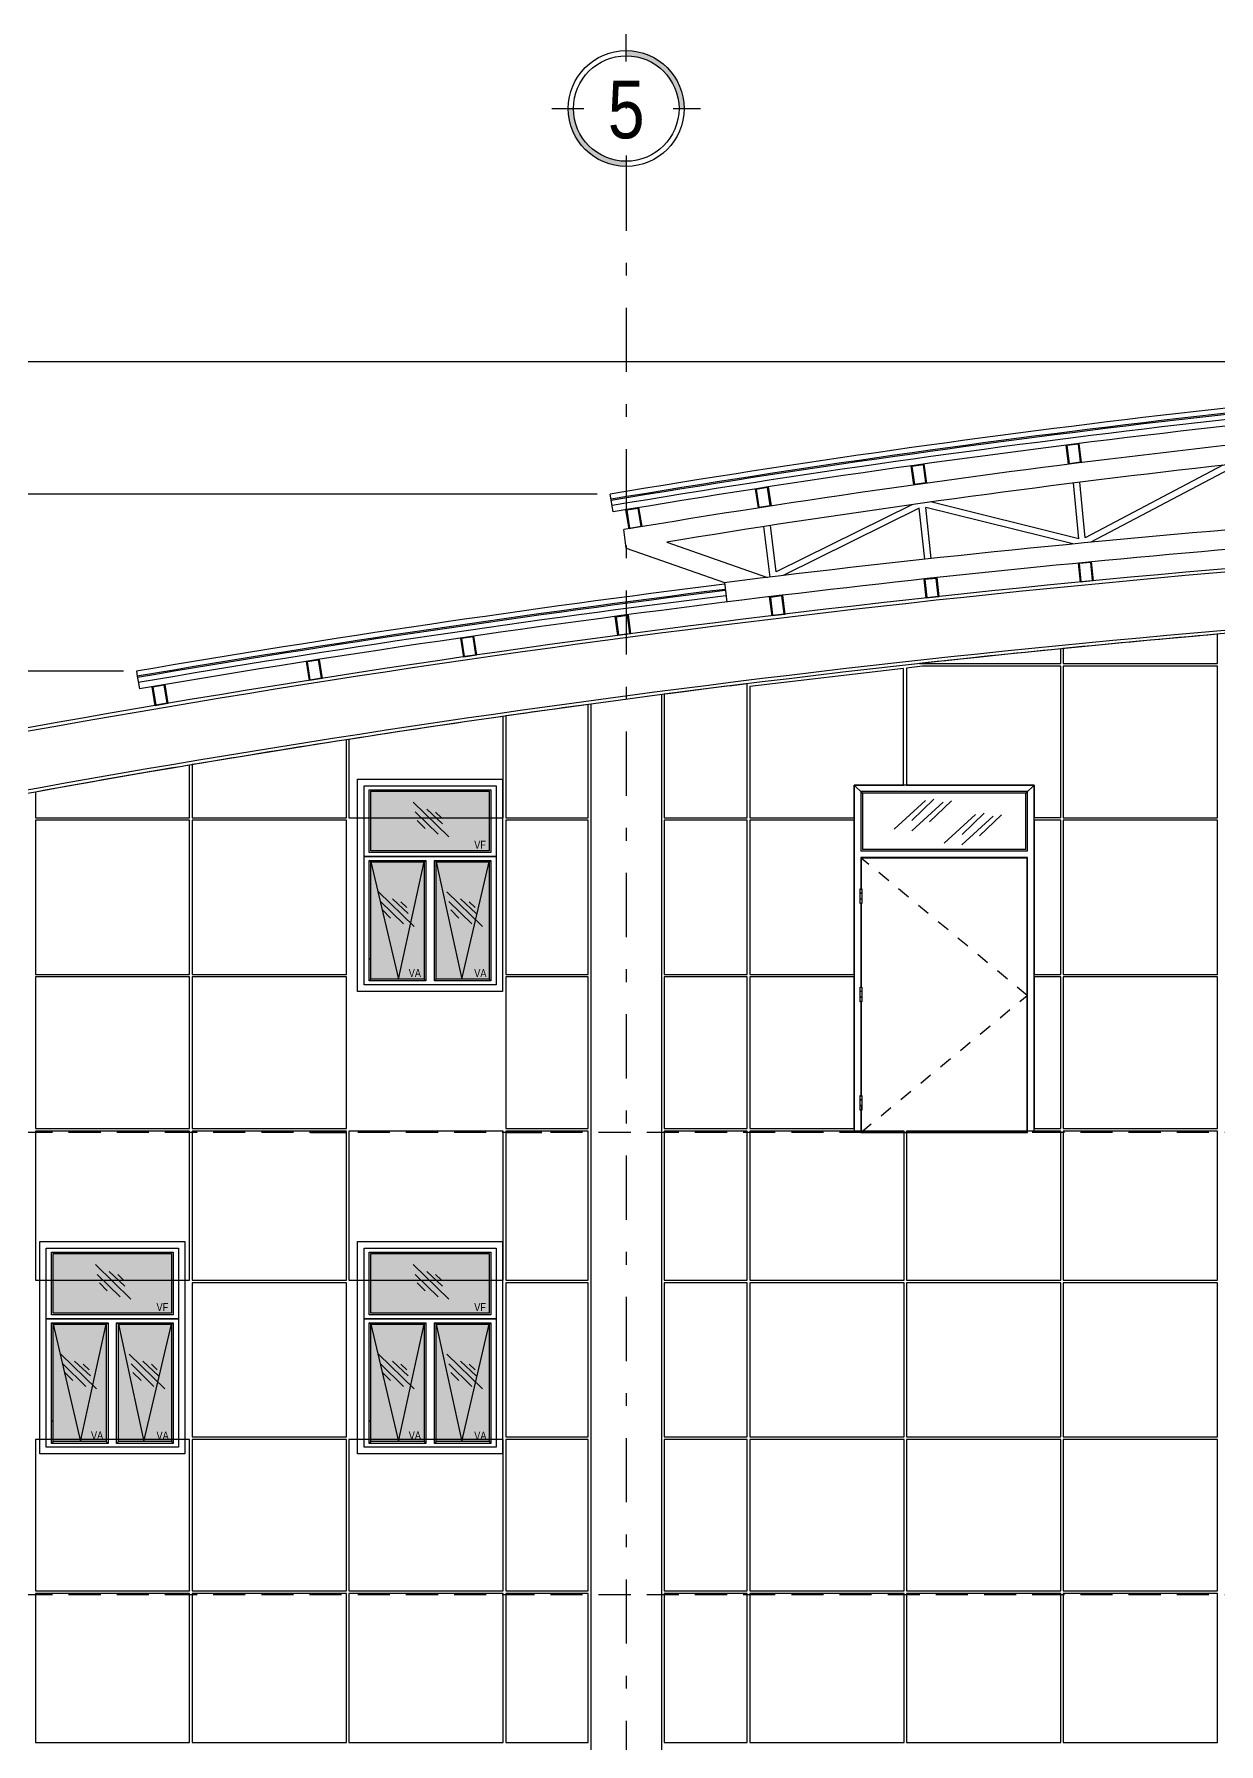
# Model space of a CAD drawing. Extents: x -133 to 84, y -2 to 88.
# Drawn here: x -109.78 to -100.56, y 53.34 to 66.65 of the extents above; entities that cross this region are included whole.
import ezdxf
from ezdxf.enums import TextEntityAlignment as Align

# ---------------------------------------------------------------- set-up
doc = ezdxf.new("R2010")
doc.units = 0
doc.header["$MEASUREMENT"] = 0
for name, pattern in [('ACAD_ISO03W100', [30, 12, -18]), ('RHCG02-4502(DOS ARA)AR-FA-003-08$0$CENTER', [2, 1.25, -0.25, 0.25, -0.25]), ('RHCG02-4502(DOS ARA)AR-FA-003-08$0$DASHDOT', [1, 0.5, -0.25, 0, -0.25]), ('RHCG02-4502(DOS ARA)AR-FA-003-08$0$HIDDEN', [0.375, 0.25, -0.125]), ('RHCG02-4502(DOS ARA)AR-FA-003-08$0$HIDDEN2', [0.1875, 0.125, -0.0625])]:
    doc.linetypes.add(name, pattern=pattern)
for name, color, linetype in [('1', 1, 'Continuous'), ('2', 2, 'Continuous'), ('251', 251, 'Continuous'), ('3', 3, 'Continuous'), ('4', 4, 'Continuous'), ('arq-paredes', 4, 'Continuous'), ('arq-text-detalle de fachada', 1, 'Continuous'), ('arq-ventanas', 1, 'Continuous'), ('Cotas', 1, 'Continuous'), ('DISEÑO', 2, 'Continuous'), ('RHCG02-4502(DOS ARA)AR-FA-003-08$0$02', 2, 'Continuous'), ('RHCG02-4502(DOS ARA)AR-FA-003-08$0$arq-cotas', 2, 'Continuous'), ('RHCG02-4502(DOS ARA)AR-FA-003-08$0$arq-ejes-circulo', 1, 'Continuous'), ('RHCG02-4502(DOS ARA)AR-FA-003-08$0$arq-ejes-principales', 1, 'RHCG02-4502(DOS ARA)AR-FA-003-08$0$DASHDOT'), ('RHCG02-4502(DOS ARA)AR-FA-003-08$0$arq-fachada', 252, 'Continuous'), ('RHCG02-4502(DOS ARA)AR-FA-003-08$0$arq-niveles', 1, 'Continuous'), ('RHCG02-4502(DOS ARA)AR-FA-003-08$0$arq-text-ejes', 2, 'Continuous'), ('RHCG02-4502(DOS ARA)AR-FA-003-08$0$DISEÑO', 2, 'Continuous'), ('RHCG02-4502(DOS ARA)AR-FA-003-08$0$L-06', 2, 'Continuous'), ('RHCG02-4502(DOS ARA)AR-FA-003-08$0$PROYECCION', 2, 'RHCG02-4502(DOS ARA)AR-FA-003-08$0$HIDDEN2')]:
    doc.layers.add(name, color=color, linetype=linetype)
doc.layers.add('RHCG02-4502(DOS ARA)AR-FA-003-08$0$01', color=1, linetype='Continuous', lineweight=25)
doc.styles.add('dape 2', font='ARIALN.TTF')
doc.styles.add('RHCG02-4502(DOS ARA)AR-FA-003-08$0$dape 2', font='ARIALN.TTF', dxfattribs={"height": 0.15})
doc.dimstyles.new('RHCG02-4502(DOS ARA)AR-FA-003-08$0$dape', dxfattribs={"dimscale": 0.05, "dimtxt": 2, "dimasz": 2, "dimexe": 1, "dimexo": 1, "dimgap": 1, "dimtad": 1, "dimzin": 1, "dimtxsty": 'RHCG02-4502(DOS ARA)AR-FA-003-08$0$dape 2', "dimcen": 30, "dimclrd": 1, "dimclre": 1, "dimclrt": 256, "dimazin": 0, "dimtfac": 1, "dimtmove": 0, "dimatfit": 3, "dimfxl": 1, "dimarcsym": 0})

# ---------------------------------------------------------------- blocks, each defined once
blk = doc.blocks.new('*D81')
at = {"layer": 'Defpoints', "color": 0}
for p in [(-124.439, 64.099), (-96.425, 64.099), (-105.297, 63.069)]:
    blk.add_point(p, dxfattribs=at)
at = {"layer": 'RHCG02-4502(DOS ARA)AR-FA-003-08$0$arq-cotas', "color": 1, "lineweight": -2}
for p, q in [((-96.525, 64.099), (-124.539, 64.099)), ((-124.439, 63.269), (-124.439, 63.899)), ((-105.397, 63.069), (-124.539, 63.069))]:
    blk.add_line(p, q, dxfattribs=at)
at = {"layer": 'RHCG02-4502(DOS ARA)AR-FA-003-08$0$arq-cotas', "color": 1}
for points in [[(-124.472, 63.899), (-124.406, 63.899), (-124.439, 64.099)], [(-124.472, 63.269), (-124.406, 63.269), (-124.439, 63.069)]]:
    blk.add_solid(points, dxfattribs=at)
at = {"layer": 'RHCG02-4502(DOS ARA)AR-FA-003-08$0$arq-cotas', "insert": (-124.629, 63.584), "char_height": 0.15, "attachment_point": 5, "rotation": 90, "style": 'RHCG02-4502(DOS ARA)AR-FA-003-08$0$dape 2'}
blk.add_mtext('1,03', dxfattribs=at)
blk = doc.blocks.new('*D82')
at = {"layer": 'Defpoints', "color": 0}
for p in [(-124.439, 63.069), (-105.297, 63.069), (-108.984, 61.691)]:
    blk.add_point(p, dxfattribs=at)
at = {"layer": 'RHCG02-4502(DOS ARA)AR-FA-003-08$0$arq-cotas', "color": 1, "lineweight": -2}
for p, q in [((-105.397, 63.069), (-124.539, 63.069)), ((-124.439, 61.891), (-124.439, 62.869)), ((-109.084, 61.691), (-124.539, 61.691))]:
    blk.add_line(p, q, dxfattribs=at)
at = {"layer": 'RHCG02-4502(DOS ARA)AR-FA-003-08$0$arq-cotas', "color": 1}
for points in [[(-124.472, 62.869), (-124.406, 62.869), (-124.439, 63.069)], [(-124.472, 61.891), (-124.406, 61.891), (-124.439, 61.691)]]:
    blk.add_solid(points, dxfattribs=at)
at = {"layer": 'RHCG02-4502(DOS ARA)AR-FA-003-08$0$arq-cotas', "insert": (-124.629, 62.38), "char_height": 0.15, "attachment_point": 5, "rotation": 90, "style": 'RHCG02-4502(DOS ARA)AR-FA-003-08$0$dape 2'}
blk.add_mtext('1,38', dxfattribs=at)
blk = doc.blocks.new('RHCG02-4502(DOS ARA)AR-FA-003-08$0$A$C26084524')
at = {"layer": 'RHCG02-4502(DOS ARA)AR-FA-003-08$0$L-06', "color": 1}
for points in [[(0, 0.15), (0, 0), (0.1, 0), (0.1, 0.15)], [(0.005, 0.145), (0.095, 0.145), (0.095, 0.005), (0.005, 0.005)]]:
    blk.add_lwpolyline(points, close=True, dxfattribs=at)
blk = doc.blocks.new('*U35')
at = {"linetype": 'Continuous'}
h = blk.add_hatch(color=251, dxfattribs=at)
h.paths.add_polyline_path([(0.1643, 0.326), (0.1803, 0.326, -0.414214), (0, 0.1457), (0, 0.1617, 0.414214)])
h.paths.add_polyline_path([(-0.1643, 0.326), (-0.1803, 0.326, -0.414214), (0, 0.5063), (0, 0.4903, 0.414214)])
for p, q in [((0, 0.5577), (0, 0.4724)), ((0, 0.5432), (0, 0.4579)), ((-0.1464, 0.326), (-0.2317, 0.326)), ((0.1464, 0.326), (0.2317, 0.326)), ((0, 0.1796), (0, 0.0943))]:
    blk.add_line(p, q, dxfattribs=at)
at = {"linetype": 'RHCG02-4502(DOS ARA)AR-FA-003-08$0$CENTER', "ltscale": 0.7}
blk.add_line((0, 0.1457), (0, 0.1457), dxfattribs=at)
at = {"linetype": 'Continuous'}
for radius in [0.1803, 0.1643]:
    blk.add_circle((0, 0.326), radius, dxfattribs=at)

msp = doc.modelspace()

# ---------------------------------------------------------------- hatches: boundary and pattern name
at = {"layer": 'arq-ventanas'}
for points in [[(-107.159, 60.756), (-106.238, 60.756), (-106.238, 60.293), (-107.159, 60.293)], [(-107.159, 60.206), (-106.745, 60.206), (-106.745, 59.293), (-107.159, 59.293)], [(-106.652, 60.206), (-106.238, 60.206), (-106.238, 59.293), (-106.652, 59.293)], [(-109.633, 57.156), (-108.711, 57.156), (-108.711, 56.693), (-109.633, 56.693)], [(-107.159, 57.156), (-106.238, 57.156), (-106.238, 56.693), (-107.159, 56.693)], [(-109.633, 56.606), (-109.219, 56.606), (-109.219, 55.693), (-109.633, 55.693)], [(-109.125, 56.606), (-108.711, 56.606), (-108.711, 55.693), (-109.125, 55.693)], [(-107.159, 56.606), (-106.745, 56.606), (-106.745, 55.693), (-107.159, 55.693)], [(-106.652, 56.606), (-106.238, 56.606), (-106.238, 55.693), (-106.652, 55.693)]]:
    msp.add_hatch(color=254, dxfattribs=at).paths.add_polyline_path(points)

# ---------------------------------------------------------------- linework, layer by layer
at = {"color": 8}
for points in [[(-103.015, 60.804), (-103.015, 61.712), (-104.21, 61.572), (-104.21, 60.55), (-103.397, 60.55), (-103.397, 60.804), (-103.015, 60.804)], [(-102.99, 61.714), (-102.99, 60.804), (-101.997, 60.804), (-101.997, 60.551), (-101.79, 60.551), (-101.79, 61.73), (-102.865, 61.73), (-102.99, 61.714)]]:
    msp.add_lwpolyline(points, dxfattribs=at)
msp.add_lwpolyline([(-103.397, 58.276), (-103.397, 58.099)])
at = {"layer": '1'}
for points in [[(-103.343, 58.273), (-103.343, 58.102), (-102.051, 58.102), (-102.051, 60.236), (-103.343, 60.236), (-103.343, 59.995)], [(-103.343, 59.881), (-103.343, 59.231)], [(-103.343, 59.117), (-103.343, 58.387)]]:
    msp.add_lwpolyline(points, dxfattribs=at)
at = {"layer": '2'}
for p, q in [((-103.397, 60.804), (-103.334, 60.74)), ((-103.334, 60.74), (-103.334, 60.302)), ((-102.061, 60.74), (-103.334, 60.74)), ((-101.997, 60.804), (-102.061, 60.74)), ((-102.061, 60.302), (-102.061, 60.74)), ((-102.061, 60.302), (-103.334, 60.302))]:
    msp.add_line(p, q, dxfattribs=at)
for points in [[(-103.346, 58.273), (-103.346, 58.099), (-102.048, 58.099), (-102.048, 60.239), (-103.346, 60.239), (-103.346, 59.995)], [(-103.346, 59.881), (-103.346, 59.231)], [(-103.346, 59.117), (-103.346, 58.387)]]:
    msp.add_lwpolyline(points, dxfattribs=at)
at = {"layer": '251'}
for p, q in [((-102.948, 60.529), (-102.777, 60.694)), ((-103.086, 60.461), (-102.842, 60.683)), ((-102.95, 60.449), (-102.706, 60.671)), ((-102.811, 60.517), (-102.64, 60.682)), ((-102.697, 60.352), (-102.453, 60.574)), ((-102.56, 60.34), (-102.316, 60.562)), ((-102.558, 60.42), (-102.387, 60.585)), ((-102.422, 60.408), (-102.251, 60.573))]:
    msp.add_line(p, q, dxfattribs=at)
at = {"layer": '251', "linetype": 'ACAD_ISO03W100', "ltscale": 0.002}
for p, q in [((-102.051, 59.166), (-103.343, 60.236)), ((-103.343, 58.102), (-102.051, 59.166))]:
    msp.add_line(p, q, dxfattribs=at)
at = {"layer": '3'}
for p, q in [((-103.346, 60.753), (-103.346, 60.289)), ((-102.048, 60.753), (-103.346, 60.753)), ((-102.048, 60.289), (-102.048, 60.753)), ((-102.048, 60.289), (-103.346, 60.289)), ((-103.35, 59.881), (-103.35, 59.995)), ((-103.35, 59.995), (-103.339, 59.995)), ((-103.339, 59.995), (-103.339, 59.881)), ((-103.339, 58.273), (-103.339, 58.308))]:
    msp.add_line(p, q, dxfattribs=at)
for points in [[(-103.339, 59.991), (-103.35, 59.991), (-103.35, 59.995), (-103.339, 59.995)], [(-103.339, 59.96), (-103.35, 59.96), (-103.35, 59.964), (-103.339, 59.964)], [(-103.339, 59.915), (-103.35, 59.915), (-103.35, 59.919), (-103.339, 59.919)], [(-103.339, 59.881), (-103.35, 59.881), (-103.35, 59.885), (-103.339, 59.885)], [(-103.339, 59.231), (-103.339, 59.117), (-103.35, 59.117), (-103.35, 59.231)], [(-103.339, 59.227), (-103.35, 59.227), (-103.35, 59.231), (-103.339, 59.231)], [(-103.339, 59.196), (-103.35, 59.196), (-103.35, 59.2), (-103.339, 59.2)], [(-103.339, 59.151), (-103.35, 59.151), (-103.35, 59.155), (-103.339, 59.155)], [(-103.339, 59.117), (-103.35, 59.117), (-103.35, 59.121), (-103.339, 59.121)], [(-103.339, 58.387), (-103.339, 58.273), (-103.35, 58.273), (-103.35, 58.387)], [(-103.339, 58.383), (-103.35, 58.383), (-103.35, 58.387), (-103.339, 58.387)], [(-103.339, 58.352), (-103.35, 58.352), (-103.35, 58.356), (-103.339, 58.356)], [(-103.339, 58.307), (-103.35, 58.307), (-103.35, 58.311), (-103.339, 58.311)], [(-103.339, 58.273), (-103.35, 58.273), (-103.35, 58.277), (-103.339, 58.277)]]:
    msp.add_lwpolyline(points, close=True, dxfattribs=at)
at = {"layer": '4'}
for p, q in [((-101.997, 60.804), (-103.397, 60.804)), ((-103.397, 60.804), (-103.397, 60.289)), ((-101.997, 58.099), (-101.997, 60.804)), ((-103.397, 60.289), (-103.397, 58.099))]:
    msp.add_line(p, q, dxfattribs=at)
at = {"layer": 'arq-paredes', "color": 1}
for points in [[(-107.213, 60.799), (-106.184, 60.799), (-106.184, 60.249), (-107.213, 60.249)], [(-107.213, 60.249), (-106.184, 60.249), (-106.184, 59.249), (-107.213, 59.249)], [(-109.686, 57.199), (-108.658, 57.199), (-108.658, 56.649), (-109.686, 56.649)], [(-107.213, 57.199), (-106.184, 57.199), (-106.184, 56.649), (-107.213, 56.649)], [(-109.686, 56.649), (-108.658, 56.649), (-108.658, 55.649), (-109.686, 55.649)], [(-107.213, 56.649), (-106.184, 56.649), (-106.184, 55.649), (-107.213, 55.649)]]:
    msp.add_lwpolyline(points, close=True, dxfattribs=at)
at = {"layer": 'arq-ventanas'}
for p, q in [((-106.553, 60.401), (-106.831, 60.672)), ((-106.637, 60.421), (-106.815, 60.595)), ((-106.723, 60.616), (-106.601, 60.502)), ((-106.657, 60.593), (-106.611, 60.55)), ((-106.737, 60.467), (-106.8, 60.529)), ((-106.822, 59.704), (-107.1, 59.974)), ((-106.905, 59.723), (-107.084, 59.898)), ((-106.992, 59.919), (-106.87, 59.805)), ((-106.926, 59.896), (-106.88, 59.852)), ((-106.291, 59.704), (-106.569, 59.974)), ((-106.374, 59.723), (-106.553, 59.898)), ((-106.461, 59.919), (-106.339, 59.805)), ((-106.394, 59.896), (-106.349, 59.852)), ((-107.006, 59.769), (-107.069, 59.832)), ((-106.475, 59.769), (-106.537, 59.832)), ((-109.027, 56.801), (-109.304, 57.072)), ((-109.11, 56.821), (-109.289, 56.995)), ((-109.197, 57.016), (-109.075, 56.902)), ((-109.13, 56.993), (-109.084, 56.95)), ((-106.553, 56.801), (-106.831, 57.072)), ((-106.637, 56.821), (-106.815, 56.995)), ((-106.723, 57.016), (-106.601, 56.902)), ((-106.657, 56.993), (-106.611, 56.95)), ((-109.211, 56.867), (-109.273, 56.929)), ((-106.737, 56.867), (-106.8, 56.929)), ((-109.296, 56.104), (-109.573, 56.374)), ((-109.465, 56.319), (-109.343, 56.205)), ((-108.764, 56.104), (-109.042, 56.374)), ((-108.934, 56.319), (-108.812, 56.205)), ((-106.822, 56.104), (-107.1, 56.374)), ((-106.992, 56.319), (-106.87, 56.205)), ((-106.291, 56.104), (-106.569, 56.374)), ((-106.461, 56.319), (-106.339, 56.205)), ((-109.379, 56.123), (-109.558, 56.298)), ((-109.479, 56.169), (-109.542, 56.232)), ((-109.399, 56.296), (-109.353, 56.252)), ((-108.848, 56.123), (-109.026, 56.298)), ((-108.948, 56.169), (-109.011, 56.232)), ((-108.868, 56.296), (-108.822, 56.252)), ((-106.905, 56.123), (-107.084, 56.298)), ((-107.006, 56.169), (-107.069, 56.232)), ((-106.926, 56.296), (-106.88, 56.252)), ((-106.374, 56.123), (-106.553, 56.298)), ((-106.475, 56.169), (-106.537, 56.232)), ((-106.394, 56.296), (-106.349, 56.252))]:
    msp.add_line(p, q, dxfattribs=at)
at = {"layer": 'Cotas'}
for p, q in [((-106.235, 59.198), (-106.235, 59.198)), ((-108.709, 55.598), (-108.709, 55.598)), ((-106.235, 55.598), (-106.235, 55.598))]:
    msp.add_line(p, q, dxfattribs=at)
at = {"layer": 'Cotas', "color": 2}
for points in [[(-106.134, 59.198), (-107.264, 59.198), (-107.264, 60.85), (-106.134, 60.85), (-106.134, 59.198)], [(-108.608, 55.598), (-109.737, 55.598), (-109.737, 57.25), (-108.607, 57.25), (-108.607, 55.598)], [(-106.134, 55.598), (-107.264, 55.598), (-107.264, 57.25), (-106.134, 57.25), (-106.134, 55.598)]]:
    msp.add_lwpolyline(points, dxfattribs=at)
at = {"layer": 'DISEÑO', "color": 250}
for p, q in [((-107.159, 60.206), (-107.173, 60.218)), ((-107.159, 60.206), (-106.945, 59.293)), ((-106.945, 59.293), (-106.745, 60.206)), ((-106.745, 60.206), (-106.732, 60.218)), ((-106.652, 60.206), (-106.665, 60.218)), ((-106.652, 60.206), (-106.452, 59.293)), ((-106.452, 59.293), (-106.238, 60.206)), ((-106.238, 60.206), (-106.225, 60.218)), ((-107.159, 59.459), (-107.173, 59.446)), ((-107.159, 59.293), (-107.173, 59.279)), ((-106.745, 59.293), (-106.732, 59.279)), ((-106.652, 59.293), (-106.665, 59.279)), ((-106.238, 59.293), (-106.225, 59.279)), ((-109.633, 56.606), (-109.646, 56.618)), ((-109.633, 56.606), (-109.419, 55.693)), ((-109.419, 55.693), (-109.219, 56.606)), ((-109.219, 56.606), (-109.205, 56.618)), ((-109.125, 56.606), (-109.139, 56.618)), ((-109.125, 56.606), (-108.926, 55.693)), ((-108.926, 55.693), (-108.711, 56.606)), ((-108.711, 56.606), (-108.698, 56.618)), ((-107.159, 56.606), (-107.173, 56.618)), ((-107.159, 56.606), (-106.945, 55.693)), ((-106.945, 55.693), (-106.745, 56.606)), ((-106.745, 56.606), (-106.732, 56.618)), ((-106.652, 56.606), (-106.665, 56.618)), ((-106.652, 56.606), (-106.452, 55.693)), ((-106.452, 55.693), (-106.238, 56.606)), ((-106.238, 56.606), (-106.225, 56.618)), ((-109.633, 55.859), (-109.646, 55.846)), ((-107.159, 55.859), (-107.173, 55.846)), ((-109.633, 55.693), (-109.646, 55.679)), ((-109.219, 55.693), (-109.205, 55.679)), ((-109.125, 55.693), (-109.139, 55.679)), ((-108.711, 55.693), (-108.698, 55.679)), ((-107.159, 55.693), (-107.173, 55.679)), ((-106.745, 55.693), (-106.732, 55.679)), ((-106.652, 55.693), (-106.665, 55.679)), ((-106.238, 55.693), (-106.225, 55.679))]:
    msp.add_line(p, q, dxfattribs=at)
for points in [[(-107.173, 60.768), (-106.225, 60.768), (-106.225, 60.279), (-107.173, 60.279)], [(-107.173, 60.218), (-106.732, 60.218), (-106.732, 59.279), (-107.173, 59.279)], [(-106.665, 60.218), (-106.225, 60.218), (-106.225, 59.279), (-106.665, 59.279)], [(-109.646, 57.168), (-108.698, 57.168), (-108.698, 56.679), (-109.646, 56.679)], [(-107.173, 57.168), (-106.225, 57.168), (-106.225, 56.679), (-107.173, 56.679)], [(-109.646, 56.618), (-109.205, 56.618), (-109.205, 55.679), (-109.646, 55.679)], [(-109.139, 56.618), (-108.698, 56.618), (-108.698, 55.679), (-109.139, 55.679)], [(-107.173, 56.618), (-106.732, 56.618), (-106.732, 55.679), (-107.173, 55.679)], [(-106.665, 56.618), (-106.225, 56.618), (-106.225, 55.679), (-106.665, 55.679)]]:
    msp.add_lwpolyline(points, close=True, dxfattribs=at)
at = {"layer": 'DISEÑO', "color": 1}
for points in [[(-107.159, 60.756), (-106.238, 60.756), (-106.238, 60.293), (-107.159, 60.293)], [(-107.159, 60.206), (-106.745, 60.206), (-106.745, 59.293), (-107.159, 59.293)], [(-106.652, 60.206), (-106.238, 60.206), (-106.238, 59.293), (-106.652, 59.293)], [(-109.633, 57.156), (-108.711, 57.156), (-108.711, 56.693), (-109.633, 56.693)], [(-107.159, 57.156), (-106.238, 57.156), (-106.238, 56.693), (-107.159, 56.693)], [(-109.633, 56.606), (-109.219, 56.606), (-109.219, 55.693), (-109.633, 55.693)], [(-109.125, 56.606), (-108.711, 56.606), (-108.711, 55.693), (-109.125, 55.693)], [(-107.159, 56.606), (-106.745, 56.606), (-106.745, 55.693), (-107.159, 55.693)], [(-106.652, 56.606), (-106.238, 56.606), (-106.238, 55.693), (-106.652, 55.693)]]:
    msp.add_lwpolyline(points, close=True, dxfattribs=at)
at = {"layer": 'RHCG02-4502(DOS ARA)AR-FA-003-08$0$01', "color": 1, "linetype": 'Continuous'}
msp.add_line((-108.984, 61.691), (-108.978, 61.651), dxfattribs=at)
at = {"layer": 'RHCG02-4502(DOS ARA)AR-FA-003-08$0$01', "color": 1}
for centre, radius, start, end in [((-90.856, -22.614), 86.891, 93.67477, 99.56683), ((-91.835, -38.495), 101.643, 97.10494, 99.71359)]:
    msp.add_arc(centre, radius, start, end, dxfattribs=at)
at = {"layer": 'RHCG02-4502(DOS ARA)AR-FA-003-08$0$02'}
for p, q in [((-100.528, 63.295), (-101.6, 62.728)), ((-100.481, 63.262), (-101.555, 62.694)), ((-101.65, 62.721), (-101.692, 63.156)), ((-101.6, 62.728), (-101.642, 63.162)), ((-105.274, 62.931), (-105.297, 63.069)), ((-102.95, 62.987), (-104.006, 62.465)), ((-102.892, 62.96), (-103.95, 62.436)), ((-102.848, 62.562), (-102.892, 62.96)), ((-101.697, 62.681), (-102.841, 62.965)), ((-102.798, 62.567), (-102.841, 62.965)), ((-101.65, 62.721), (-102.803, 63.008)), ((-101.65, 62.721), (-102.803, 63.008)), ((-104.006, 62.465), (-104.05, 62.825)), ((-105.172, 62.648), (-105.19, 62.793)), ((-104.857, 62.696), (-104.073, 62.421)), ((-104.052, 62.423), (-104.1, 62.817)), ((-105.172, 62.648), (-104.408, 62.38)), ((-104.408, 62.38), (-104.389, 62.229)), ((-108.978, 61.651), (-108.961, 61.553))]:
    msp.add_line(p, q, dxfattribs=at)
for centre, radius, start, end in [((-90.856, -22.614), 86.851, 93.67477, 99.56683), ((-90.856, -22.614), 86.841, 93.67477, 99.56683), ((-90.856, -22.614), 86.801, 93.67477, 99.56683), ((-90.856, -22.614), 86.751, 93.67477, 99.56683), ((-90.856, -22.614), 86.601, 93.94571, 99.52719), ((-90.856, -22.614), 86.451, 93.98008, 99.32029), ((-91.854, -38.346), 101.505, 92.01447, 97.10485), ((-91.859, -38.334), 101.192, 90.0446, 105.75386), ((-91.769, -38.882), 101.72, 90.10399, 105.71328), ((-91.854, -38.346), 101.353, 92.29278, 96.8586), ((-91.865, -38.377), 100.757, 90.25484, 105.63013), ((-91.794, -38.793), 101.153, 90.30286, 105.59971), ((-91.835, -38.495), 101.603, 97.10494, 99.7137), ((-91.835, -38.495), 101.593, 97.10494, 99.7137), ((-91.835, -38.495), 101.553, 97.10493, 99.7137), ((-91.71, -39.284), 102.302, 96.87574, 99.70813)]:
    msp.add_arc(centre, radius, start, end, dxfattribs=at)
at = {"layer": 'RHCG02-4502(DOS ARA)AR-FA-003-08$0$arq-ejes-principales'}
for p, q in [((-105.172, 66.121), (-105.172, 66.071)), ((-105.172, 65.62), (-105.172, 50.308))]:
    msp.add_line(p, q, dxfattribs=at)
at = {"layer": 'RHCG02-4502(DOS ARA)AR-FA-003-08$0$arq-fachada', "color": 251}
for points in [[(-100.57, 61.979, 0.002979), (-101.77, 61.867), (-101.77, 61.75), (-100.57, 61.75)], [(-101.79, 61.865, 0.002733), (-102.89, 61.75), (-101.79, 61.75)], [(-104.23, 61.593, 0.001612), (-104.877, 61.511), (-104.877, 60.55), (-104.23, 60.55)], [(-105.467, 61.432, 0.001604), (-106.11, 61.342), (-106.11, 60.55), (-105.467, 60.55)], [(-106.13, 61.339, 0.002999), (-107.33, 61.16), (-107.33, 60.55), (-106.13, 60.55)], [(-107.35, 61.157, 0.003004), (-108.55, 60.963), (-108.55, 60.55), (-107.35, 60.55)], [(-108.57, 60.96, 0.003011), (-109.77, 60.75), (-109.77, 60.55), (-108.57, 60.55)]]:
    msp.add_lwpolyline(points, format="xyb", close=True, dxfattribs=at)
for points in [[(-100.57, 61.73), (-101.77, 61.73), (-101.77, 60.55), (-100.57, 60.55)], [(-108.57, 60.53), (-109.77, 60.53), (-109.77, 59.33), (-108.57, 59.33)], [(-107.35, 60.53), (-108.55, 60.53), (-108.55, 59.33), (-107.35, 59.33)], [(-105.467, 60.53), (-106.11, 60.53), (-106.11, 59.33), (-105.467, 59.33)], [(-104.23, 60.53), (-104.877, 60.53), (-104.877, 59.33), (-104.23, 59.33)], [(-103.397, 60.53), (-104.21, 60.53), (-104.21, 59.33), (-103.397, 59.33)], [(-101.79, 60.53), (-101.997, 60.53), (-101.997, 59.33), (-101.79, 59.33)], [(-100.57, 60.53), (-101.77, 60.53), (-101.77, 59.33), (-100.57, 59.33)], [(-108.57, 59.31), (-109.77, 59.31), (-109.77, 58.13), (-108.57, 58.13)], [(-107.35, 59.31), (-108.55, 59.31), (-108.55, 58.13), (-107.35, 58.13)], [(-105.467, 59.31), (-106.11, 59.31), (-106.11, 58.13), (-105.467, 58.13)], [(-104.23, 59.31), (-104.877, 59.31), (-104.877, 58.13), (-104.23, 58.13)], [(-103.397, 59.31), (-104.21, 59.31), (-104.21, 58.13), (-103.397, 58.13)], [(-101.79, 59.31), (-101.997, 59.31), (-101.997, 58.13), (-101.79, 58.13)], [(-100.57, 59.31), (-101.77, 59.31), (-101.77, 58.13), (-100.57, 58.13)], [(-108.57, 58.11), (-109.77, 58.11), (-109.77, 56.95), (-108.57, 56.95)], [(-107.35, 57.899), (-107.35, 58.099), (-107.63, 58.099), (-107.35, 58.099), (-107.35, 58.11), (-108.55, 58.11), (-108.55, 56.95), (-107.35, 56.95)], [(-106.13, 58.11), (-107.33, 58.11), (-107.33, 56.95), (-106.13, 56.95)], [(-105.467, 58.11), (-106.11, 58.11), (-106.11, 58.099), (-105.83, 58.099), (-106.11, 58.099), (-106.11, 57.899), (-106.11, 56.95), (-105.467, 56.95)], [(-104.23, 58.11), (-104.877, 58.11), (-104.877, 56.95), (-104.23, 56.95)], [(-103.01, 58.11), (-104.21, 58.11), (-104.21, 56.95), (-103.01, 56.95)], [(-101.79, 58.11), (-102.99, 58.11), (-102.99, 56.95), (-101.79, 56.95)], [(-100.57, 58.11), (-101.77, 58.11), (-101.77, 56.95), (-100.57, 56.95)], [(-107.35, 56.93), (-108.55, 56.93), (-108.55, 55.73), (-107.35, 55.73)], [(-105.467, 56.93), (-106.11, 56.93), (-106.11, 55.73), (-105.467, 55.73)], [(-104.23, 56.93), (-104.877, 56.93), (-104.877, 55.73), (-104.23, 55.73)], [(-103.01, 56.93), (-104.21, 56.93), (-104.21, 55.73), (-103.01, 55.73)], [(-101.79, 56.93), (-102.99, 56.93), (-102.99, 55.73), (-101.79, 55.73)], [(-100.57, 56.93), (-101.77, 56.93), (-101.77, 55.73), (-100.57, 55.73)], [(-108.57, 55.71), (-109.77, 55.71), (-109.77, 54.53), (-108.57, 54.53)], [(-107.35, 55.71), (-108.55, 55.71), (-108.55, 54.53), (-107.35, 54.53)], [(-106.13, 55.71), (-107.33, 55.71), (-107.33, 54.53), (-106.13, 54.53)], [(-105.467, 55.71), (-106.11, 55.71), (-106.11, 54.53), (-105.467, 54.53)], [(-104.23, 55.71), (-104.877, 55.71), (-104.877, 54.53), (-104.23, 54.53)], [(-103.01, 55.71), (-104.21, 55.71), (-104.21, 54.53), (-103.01, 54.53)], [(-101.79, 55.71), (-102.99, 55.71), (-102.99, 54.53), (-101.79, 54.53)], [(-100.57, 55.71), (-101.77, 55.71), (-101.77, 54.53), (-100.57, 54.53)], [(-108.57, 54.51), (-109.77, 54.51), (-109.77, 53.35), (-108.57, 53.35)], [(-107.35, 54.51), (-108.55, 54.51), (-108.55, 53.35), (-107.35, 53.35)], [(-106.13, 54.51), (-107.33, 54.51), (-107.33, 53.35), (-106.13, 53.35)], [(-105.467, 54.51), (-106.11, 54.51), (-106.11, 53.35), (-105.467, 53.35)], [(-104.23, 54.51), (-104.877, 54.51), (-104.877, 53.35), (-104.23, 53.35)], [(-103.01, 54.51), (-104.21, 54.51), (-104.21, 53.35), (-103.01, 53.35)], [(-101.79, 54.51), (-102.99, 54.51), (-102.99, 53.35), (-101.79, 53.35)], [(-100.57, 54.51), (-101.77, 54.51), (-101.77, 53.35), (-100.57, 53.35)]]:
    msp.add_lwpolyline(points, close=True, dxfattribs=at)
at = {"layer": 'RHCG02-4502(DOS ARA)AR-FA-003-08$0$arq-niveles', "color": 1, "linetype": 'RHCG02-4502(DOS ARA)AR-FA-003-08$0$HIDDEN'}
for p, q in [((-80.012, 58.099), (-124.196, 58.099)), ((-80.012, 54.499), (-124.296, 54.499))]:
    msp.add_line(p, q, dxfattribs=at)
at = {"layer": 'RHCG02-4502(DOS ARA)AR-FA-003-08$0$PROYECCION', "color": 4, "linetype": 'Continuous'}
for p, q in [((-104.897, 61.508), (-104.897, 50.352)), ((-105.447, 61.435), (-105.447, 50.435))]:
    msp.add_line(p, q, dxfattribs=at)
at = {"layer": 'RHCG02-4502(DOS ARA)AR-FA-003-08$0$PROYECCION', "color": 3, "linetype": 'Continuous'}
msp.add_line((-105.447, 57.399), (-105.447, 54.499), dxfattribs=at)

# ---------------------------------------------------------------- block references
at = {"layer": 'RHCG02-4502(DOS ARA)AR-FA-003-08$0$arq-ejes-circulo', "xscale": 2.5, "yscale": 2.5, "zscale": 2.5, "rotation": 90}
msp.add_blockref('*U35', (-104.357, 66.071), dxfattribs=at)
at = {"layer": 'RHCG02-4502(DOS ARA)AR-FA-003-08$0$DISEÑO', "color": 6, "extrusion": (-7.43832e-28, -9.00414e-29, -1), "zscale": -1, "rotation": 352.8301907879015}
for p in [(101.63, 63.315), (101.63, 63.315), (103.938, 62.133), (103.938, 62.133)]:
    msp.add_blockref('RHCG02-4502(DOS ARA)AR-FA-003-08$0$A$C26084524', p, dxfattribs=at)
at = {"layer": 'RHCG02-4502(DOS ARA)AR-FA-003-08$0$DISEÑO', "color": 6, "extrusion": (-1.22935e-30, 8.76115e-30, -1), "zscale": -1, "rotation": 352.0125351101977}
msp.add_blockref('RHCG02-4502(DOS ARA)AR-FA-003-08$0$A$C26084524', (102.834, 63.155), dxfattribs=at)
at = {"layer": 'RHCG02-4502(DOS ARA)AR-FA-003-08$0$DISEÑO', "color": 6, "extrusion": (-5.15446e-24, -7.94337e-25, -1), "zscale": -1, "rotation": 351.2229441470009}
msp.add_blockref('RHCG02-4502(DOS ARA)AR-FA-003-08$0$A$C26084524', (104.045, 62.977), dxfattribs=at)
at = {"layer": 'RHCG02-4502(DOS ARA)AR-FA-003-08$0$DISEÑO', "color": 6, "extrusion": (-5.41295e-27, 3.24596e-26, -1), "zscale": -1, "rotation": 350.5325116139373}
msp.add_blockref('RHCG02-4502(DOS ARA)AR-FA-003-08$0$A$C26084524', (105.051, 62.816), dxfattribs=at)
at = {"layer": 'RHCG02-4502(DOS ARA)AR-FA-003-08$0$DISEÑO', "color": 6, "extrusion": (-3.76893e-28, -3.64436e-29, -1), "zscale": -1, "rotation": 354.4752496074818}
msp.add_blockref('RHCG02-4502(DOS ARA)AR-FA-003-08$0$A$C26084524', (101.538, 62.393), dxfattribs=at)
msp.add_blockref('RHCG02-4502(DOS ARA)AR-FA-003-08$0$A$C26084524', (101.538, 62.393), dxfattribs=at)
at = {"layer": 'RHCG02-4502(DOS ARA)AR-FA-003-08$0$DISEÑO', "color": 6, "extrusion": (-3.13569e-28, -3.5279e-29, -1), "zscale": -1, "rotation": 353.7959541101403}
msp.add_blockref('RHCG02-4502(DOS ARA)AR-FA-003-08$0$A$C26084524', (102.738, 62.27), dxfattribs=at)
at = {"layer": 'RHCG02-4502(DOS ARA)AR-FA-003-08$0$DISEÑO', "color": 6, "extrusion": (0, 0, -1), "zscale": -1}
for p, rotation in [((105.138, 61.981), 352.4293244066454), ((106.338, 61.815), 351.6996167223537), ((107.539, 61.634), 351.0583465268306)]:
    msp.add_blockref('RHCG02-4502(DOS ARA)AR-FA-003-08$0$A$C26084524', p, dxfattribs=dict(at, rotation=rotation))
at = {"layer": 'RHCG02-4502(DOS ARA)AR-FA-003-08$0$DISEÑO', "color": 6, "extrusion": (-3.10887e-28, -5.40366e-29, -1), "zscale": -1, "rotation": 350.3709665988951}
msp.add_blockref('RHCG02-4502(DOS ARA)AR-FA-003-08$0$A$C26084524', (108.739, 61.439), dxfattribs=at)

# ---------------------------------------------------------------- texts
at = {"layer": 'arq-text-detalle de fachada', "char_height": 0.0623, "width": 0.00136, "attachment_point": 1, "style": 'dape 2'}
for s, insert in [('VF', (-106.355, 60.371)), ('VA', (-106.865, 59.372)), ('VA', (-106.355, 59.371)), ('VF', (-108.828, 56.771)), ('VF', (-106.355, 56.771)), ('VA', (-109.338, 55.772)), ('VA', (-108.828, 55.771)), ('VA', (-106.865, 55.772)), ('VA', (-106.355, 55.771))]:
    msp.add_mtext(s, dxfattribs=dict(at, insert=insert))
at = {"layer": 'RHCG02-4502(DOS ARA)AR-FA-003-08$0$arq-text-ejes', "style": 'RHCG02-4502(DOS ARA)AR-FA-003-08$0$dape 2'}
msp.add_text('5', height=0.45, dxfattribs=at).set_placement((-105.172, 66.061), align=Align.MIDDLE)

# ---------------------------------------------------------------- dimensions: what is measured, and where the dimension line sits
at = {"layer": 'RHCG02-4502(DOS ARA)AR-FA-003-08$0$arq-cotas'}
for base, p1, p2, picture, middle in [((-124.439, 64.099), (-105.297, 63.069), (-96.425, 64.099), '*D81', (-124.629, 63.584)), ((-124.439, 63.069), (-108.984, 61.691), (-105.297, 63.069), '*D82', (-124.629, 62.38))]:
    dim = msp.add_linear_dim(base=base, p1=p1, p2=p2, angle=90, dimstyle='RHCG02-4502(DOS ARA)AR-FA-003-08$0$dape', override={"dimscale": 0.1}, dxfattribs=at)
    dim.commit()
    dim.dimension.update_dxf_attribs({"geometry": picture, "text_midpoint": middle})

doc.saveas('drawing.dxf')
